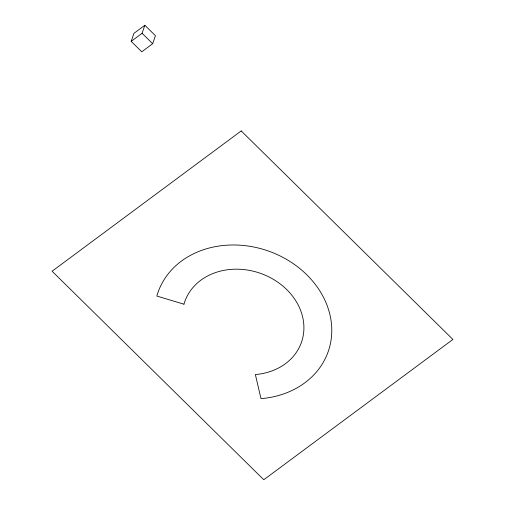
<?xml version="1.0" encoding="UTF-8"?>
<svg xmlns="http://www.w3.org/2000/svg" width="505" height="505" viewBox="0 0 505 505"><rect width="100%" height="100%" fill="white"/><g stroke="black" fill="none" stroke-linecap="round" stroke-linejoin="round"><path stroke-width="0.76" d="M131.186 41.366L133.932 33.343L144.84 25.25L155.426 35.678L152.68 43.701L141.766 51.794L131.186 41.366L142.094 33.273L144.84 25.25M142.094 33.273L152.68 43.701M241.213 130.915L52.097 271.223L263.787 479.75L452.903 339.442L241.213 130.915M183.953 304.199L156.84 296.05A90.111 75.314 18.9 0 1 250.897 246.478A90.111 75.314 18.9 0 1 331.633 326.015A90.111 75.314 18.9 0 1 260.99 398.641L255.372 374.546A61.787 51.643 18.9 0 0 303.814 324.747A61.787 51.643 18.9 0 0 248.447 270.207A61.787 51.643 18.9 0 0 183.953 304.199"/></g></svg>
